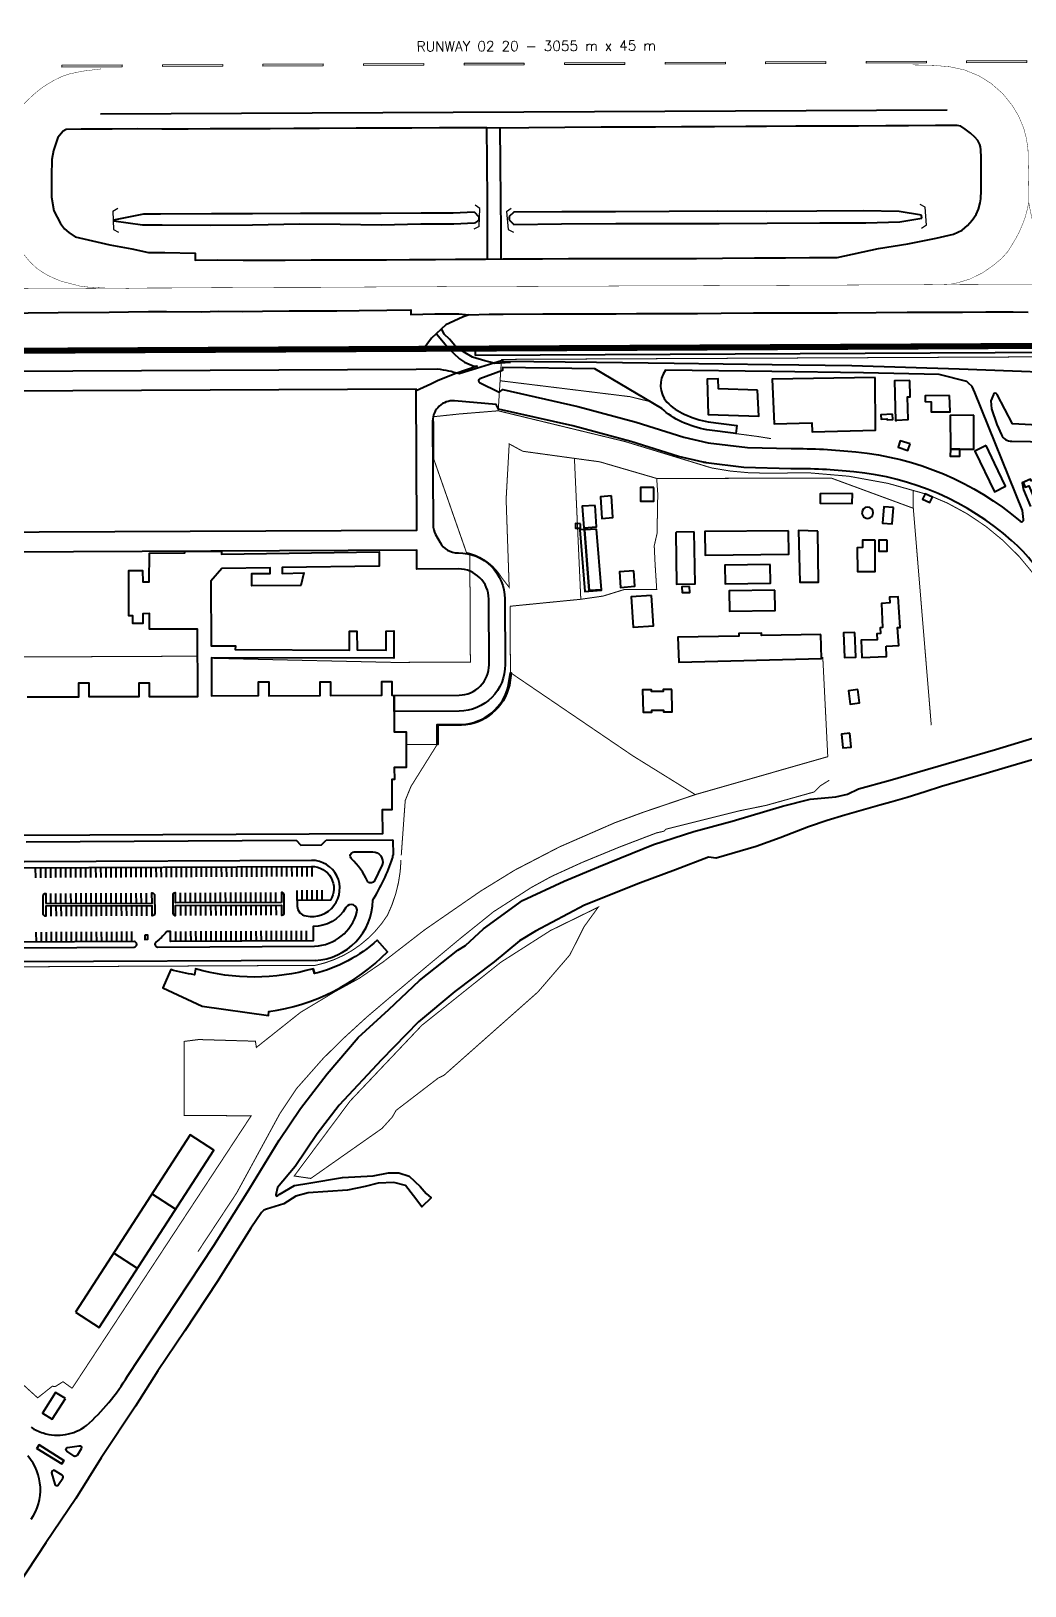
# Model space of a CAD drawing. Header units: metres. Extents: x 428 to 3974, y -4076 to 3914.
# Drawn here: x 989.443 to 989.871, y -369.612 to -368.943 of the extents above; entities that cross this region are included whole.
import ezdxf

# ---------------------------------------------------------------- set-up
doc = ezdxf.new("R2010")
doc.units = ezdxf.units.M
doc.header["$MEASUREMENT"] = 0
for name, pattern in [('CENTER', [50.8, 31.75, -6.35, 6.35, -6.35]), ('DASHED', [0.75, 0.5, -0.25]), ('HIDDEN', [9.525, 6.35, -3.175])]:
    doc.linetypes.add(name, pattern=pattern)
for name, color, linetype, lineweight in [('C-ANNO-SYMB-1', 253, 'Continuous', 5), ('C-BLDG', 253, 'Continuous', 5), ('C-CLER-AERO', 253, 'Continuous', 5), ('C-FENC-AIRF-SECU', 253, 'DASHED', 0), ('C-NTWK-WATR-AIRF', 253, 'HIDDEN', 0), ('C-PARK-MARK', 253, 'Continuous', 9), ('C-ROAD-AIRF', 253, 'Continuous', 5), ('C-ROAD-LAND', 253, 'Continuous', 9), ('C-RUNN', 253, 'Continuous', 5), ('C-RUNN-CNTR', 253, 'Continuous', 18), ('C-RUNN-MARK', 253, 'Continuous', 0), ('C-SHLD', 253, 'Continuous', 5)]:
    doc.layers.add(name, color=color, linetype=linetype, lineweight=lineweight)
for name, color, linetype in [('C-BLDG-TERM', 253, 'Continuous'), ('C-STRM-HEAD WALL', 253, 'Continuous'), ('C-TAXI-OTLN', 4, 'Continuous')]:
    doc.layers.add(name, color=color, linetype=linetype)
doc.styles.add('ADPI R', font='swiss.ttf')
doc.styles.add('VPP-MFME-01$0$Standard', font='txt')
doc.linetypes.add('OLS', pattern='A,4,-2,4,-2,["OLS",ADPI R,S=1.2,R=0,X=-1.7,Y=-0.5],-2,4,-2,4,-2', length=26)

# ---------------------------------------------------------------- blocks, each defined once
blk = doc.blocks.new('Kholsi_Close-flat-1')
at = {"layer": 'C-STRM-HEAD WALL', "ltscale": 0.1}
for points in [[(-0.1, 4.5), (2.35, 6.02)], [(-0.1, 4.5), (0.1, -4.5)], [(0.1, -4.5), (2.61, -5.91)]]:
    blk.add_lwpolyline(points, dxfattribs=at)
blk = doc.blocks.new('Kholsi_Close-flat-2')
at = {"layer": 'C-STRM-HEAD WALL', "ltscale": 0.1}
for points in [[(-0.26, 4.49), (-2.82, 5.81)], [(0.26, -4.49), (-0.26, 4.49)], [(0.26, -4.49), (-2.13, -6.1)]]:
    blk.add_lwpolyline(points, dxfattribs=at)
blk = doc.blocks.new('Kholsi_Close-flat-8')
at = {"layer": 'C-STRM-HEAD WALL', "ltscale": 0.1}
for points in [[(0.22, 4.49), (-2.18, 6.08)], [(-0.22, -4.49), (0.22, 4.49)], [(-0.22, -4.49), (-2.77, -5.83)]]:
    blk.add_lwpolyline(points, dxfattribs=at)
blk = doc.blocks.new('Kholsi_Close-flat-9')
at = {"layer": 'C-STRM-HEAD WALL', "ltscale": 0.1}
for points in [[(-0.43, 4.48), (1.9, 6.17)], [(-0.43, 4.48), (0.43, -4.48)], [(0.43, -4.48), (3.04, -5.7)]]:
    blk.add_lwpolyline(points, dxfattribs=at)
blk = doc.blocks.new('*U17')
at = {"layer": 'C-RUNN-MARK'}
for points in [[(634359.72, 3065194.24), (634358.88, 3065194.57), (634347.93, 3065166.64), (634348.77, 3065166.31)], [(634341.48, 3065147.69), (634340.64, 3065148.02), (634329.69, 3065120.09), (634330.53, 3065119.76)], [(634323.23, 3065101.14), (634322.39, 3065101.47), (634311.45, 3065073.53), (634312.29, 3065073.21)], [(634304.99, 3065054.59), (634304.15, 3065054.91), (634293.21, 3065026.98), (634294.04, 3065026.65)], [(634286.75, 3065008.03), (634285.91, 3065008.36), (634274.96, 3064980.43), (634275.8, 3064980.1)], [(634268.5, 3064961.48), (634267.67, 3064961.81), (634256.72, 3064933.88), (634257.56, 3064933.55)], [(634250.26, 3064914.93), (634249.42, 3064915.25), (634238.48, 3064887.32), (634239.31, 3064886.99)], [(634232.02, 3064868.37), (634231.18, 3064868.7), (634220.23, 3064840.77), (634221.07, 3064840.44)], [(634213.77, 3064821.82), (634212.94, 3064822.15), (634201.99, 3064794.22), (634202.83, 3064793.89)], [(634195.53, 3064775.27), (634194.69, 3064775.59), (634183.75, 3064747.66), (634184.59, 3064747.33)]]:
    blk.add_hatch(color=256, dxfattribs=at).paths.add_polyline_path(points)
for points in [[(634358.88, 3065194.57), (634347.93, 3065166.64), (634348.77, 3065166.31), (634359.72, 3065194.24)], [(634340.64, 3065148.02), (634329.69, 3065120.09), (634330.53, 3065119.76), (634341.48, 3065147.69)], [(634322.39, 3065101.47), (634311.45, 3065073.53), (634312.29, 3065073.21), (634323.23, 3065101.14)], [(634304.15, 3065054.91), (634293.21, 3065026.98), (634294.04, 3065026.65), (634304.99, 3065054.59)], [(634285.91, 3065008.36), (634274.96, 3064980.43), (634275.8, 3064980.1), (634286.75, 3065008.03)], [(634267.67, 3064961.81), (634256.72, 3064933.88), (634257.56, 3064933.55), (634268.5, 3064961.48)], [(634249.42, 3064915.25), (634238.48, 3064887.32), (634239.31, 3064886.99), (634250.26, 3064914.93)], [(634231.18, 3064868.7), (634220.23, 3064840.77), (634221.07, 3064840.44), (634232.02, 3064868.37)], [(634212.94, 3064822.15), (634201.99, 3064794.22), (634202.83, 3064793.89), (634213.77, 3064821.82)], [(634194.69, 3064775.59), (634183.75, 3064747.66), (634184.59, 3064747.33), (634195.53, 3064775.27)]]:
    blk.add_lwpolyline(points, close=True, dxfattribs=at)

msp = doc.modelspace()

# ---------------------------------------------------------------- linework, layer by layer
at = {"layer": 'C-BLDG', "lineweight": 40}
for points in [[(989.75627, -369.09715), (989.73937, -369.09667), (989.73924, -369.09234), (989.73456, -369.09243), (989.73502, -369.10768), (989.75676, -369.10834)], [(989.80694, -369.09169), (989.76252, -369.09238), (989.76337, -369.11165), (989.77961, -369.1112), (989.77974, -369.11511), (989.80708, -369.11436)], [(989.82192, -369.09299), (989.81533, -369.0932), (989.81571, -369.11031), (989.81609, -369.11027), (989.81609, -369.11004), (989.82111, -369.1098), (989.82081, -369.10004), (989.82207, -369.09999)], [(989.83902, -369.09941), (989.82851, -369.09966), (989.82847, -369.10205), (989.831, -369.10214), (989.8311, -369.10655), (989.8393, -369.10654)], [(989.81439, -369.10751), (989.80936, -369.10774), (989.80949, -369.10969), (989.81199, -369.10954), (989.81208, -369.10993), (989.81454, -369.10984)], [(989.84939, -369.10793), (989.8392, -369.10805), (989.83934, -369.12265), (989.84348, -369.12263), (989.84951, -369.12259)], [(989.82198, -369.12034), (989.81775, -369.11894), (989.81684, -369.12179), (989.82106, -369.12318)], [(989.8547, -369.12103), (989.84993, -369.12339), (989.85839, -369.14095), (989.86316, -369.13859), (989.85838, -369.12867)], [(989.84348, -369.12263), (989.83934, -369.12265), (989.83932, -369.12555), (989.84345, -369.1256)], [(989.89248, -369.14098), (989.88227, -369.14066), (989.87929, -369.13503), (989.87833, -369.13559), (989.8775, -369.13579), (989.87699, -369.13477), (989.87419, -369.13619), (989.87388, -369.13554), (989.87065, -369.13699), (989.87158, -369.13897), (989.87317, -369.13832), (989.8752, -369.14306), (989.87607, -369.1427), (989.87719, -369.14209), (989.87927, -369.14571), (989.89248, -369.14669)], [(989.7115, -369.13914), (989.70576, -369.13913), (989.70575, -369.14499), (989.71149, -369.145)], [(989.7971, -369.14162), (989.78326, -369.14178), (989.78327, -369.14592), (989.79706, -369.14603)], [(989.83167, -369.14326), (989.82851, -369.14178), (989.8273, -369.14414), (989.83047, -369.14562)], [(989.68627, -369.14682), (989.68071, -369.14718), (989.68132, -369.15641), (989.68685, -369.15606)], [(989.69324, -369.14268), (989.68853, -369.1431), (989.68914, -369.15241), (989.69385, -369.15198)], [(989.81484, -369.14779), (989.81073, -369.14749), (989.81011, -369.15444), (989.81422, -369.15474)], [(989.67994, -369.1547), (989.67783, -369.15466), (989.67779, -369.15664), (989.6799, -369.15668)], [(989.68161, -369.15713), (989.67961, -369.1573), (989.68183, -369.18391), (989.68898, -369.18331), (989.68897, -369.18321), (989.68366, -369.18352)], [(989.68679, -369.15704), (989.68162, -369.15734), (989.68366, -369.18352), (989.68897, -369.18321)], [(989.72898, -369.15824), (989.72135, -369.15836), (989.72105, -369.15862), (989.72137, -369.18078), (989.72941, -369.18056)], [(989.76962, -369.1577), (989.73353, -369.15812), (989.73359, -369.16823), (989.76968, -369.16781)], [(989.78216, -369.15795), (989.77383, -369.1576), (989.77448, -369.17989), (989.78254, -369.17991)], [(989.80689, -369.16173), (989.80145, -369.16184), (989.80149, -369.16497), (989.79921, -369.16505), (989.79929, -369.17534), (989.80699, -369.17534), (989.80698, -369.1739)], [(989.81206, -369.1618), (989.8085, -369.16178), (989.80849, -369.16657), (989.81205, -369.16659)], [(989.70285, -369.17493), (989.69668, -369.17548), (989.69717, -369.18213), (989.70335, -369.18158)], [(989.7617, -369.17225), (989.74218, -369.17255), (989.74224, -369.18059), (989.76176, -369.1803)], [(989.72695, -369.18174), (989.72357, -369.18182), (989.72378, -369.18431), (989.72706, -369.18427)], [(989.71055, -369.18565), (989.7018, -369.18623), (989.70259, -369.19927), (989.71138, -369.19871)], [(989.76365, -369.18335), (989.74394, -369.18363), (989.74408, -369.19243), (989.76379, -369.19214)], [(989.81171, -369.20747), (989.81708, -369.2071), (989.81656, -369.19938), (989.81764, -369.19934), (989.81686, -369.18626), (989.8131, -369.18637), (989.81321, -369.18885), (989.80959, -369.18902), (989.81014, -369.19939), (989.80906, -369.19951), (989.80923, -369.20202), (989.80771, -369.20215), (989.80786, -369.20469), (989.80093, -369.20479), (989.80122, -369.21234), (989.81187, -369.21189)], [(989.78356, -369.20242), (989.758, -369.20292), (989.75793, -369.20179), (989.74817, -369.20198), (989.74824, -369.20311), (989.72191, -369.20362), (989.72224, -369.21434), (989.78382, -369.21282)], [(989.79819, -369.20161), (989.79329, -369.20176), (989.79376, -369.21239), (989.79866, -369.21224)], [(989.71932, -369.22608), (989.71925, -369.22608), (989.71555, -369.22613), (989.71555, -369.22691), (989.71055, -369.22698), (989.71055, -369.2262), (989.70672, -369.22625), (989.70691, -369.23591), (989.71068, -369.23586), (989.71066, -369.23508), (989.71566, -369.23501), (989.71568, -369.23579), (989.71945, -369.23574)], [(989.79939, -369.22613), (989.79543, -369.22668), (989.79618, -369.23239), (989.80014, -369.23184)], [(989.79597, -369.24495), (989.79235, -369.2453), (989.79293, -369.25125), (989.79655, -369.2509)], [(989.49215, -369.33198), (989.49216, -369.33372), (989.49346, -369.33371), (989.49345, -369.33198)], [(989.46232, -369.49434), (989.47251, -369.50093), (989.52188, -369.42452), (989.51169, -369.41794), (989.46232, -369.49434)], [(989.45789, -369.53151), (989.45364, -369.52894), (989.44799, -369.53786), (989.45223, -369.54042)]]:
    msp.add_lwpolyline(points, close=True, dxfattribs=at)
for points in [[(989.80122, -369.14999, 1), (989.80606, -369.14997, 1)], [(989.64972, -369.21885), (989.65006, -369.2189), (989.64927, -369.22421, -0.339009), (989.62864, -369.24151), (989.61848, -369.24156), (989.6185, -369.2498), (989.61816, -369.2498), (989.61813, -369.24122), (989.62863, -369.24117, 0.338767), (989.64893, -369.22414), (989.64972, -369.21885)], [(989.56526, -369.34843), (989.56476, -369.34636, -0.141136), (989.51405, -369.34641), (989.51355, -369.34895, -0.037087), (989.50329, -369.34675), (989.49997, -369.35466), (989.51689, -369.36252), (989.5454, -369.36647), (989.54562, -369.36484, 0.166298), (989.59671, -369.33904), (989.59225, -369.33412, -0.123799), (989.56526, -369.34843), (989.56476, -369.34636)]]:
    msp.add_lwpolyline(points, format="xyb", close=True, dxfattribs=at)
for points in [[(989.50542, -369.44999), (989.49524, -369.4434)], [(989.48897, -369.47546), (989.47878, -369.46887)]]:
    msp.add_lwpolyline(points, dxfattribs=at)
at = {"layer": 'C-BLDG-TERM', "lineweight": 40}
msp.add_lwpolyline([(989.44142, -369.22929), (989.46374, -369.22921), (989.46372, -369.22328), (989.46801, -369.22327), (989.46804, -369.22919), (989.48977, -369.2291), (989.48975, -369.2232), (989.49402, -369.22318), (989.49404, -369.22908), (989.51494, -369.22912), (989.51494, -369.22912), (989.51482, -369.20015), (989.49419, -369.20009), (989.49414, -369.19344), (989.49126, -369.19345), (989.49128, -369.19773), (989.48696, -369.19774), (989.48695, -369.19437), (989.4853, -369.19438), (989.48522, -369.17482), (989.4912, -369.1748), (989.49122, -369.17979), (989.49405, -369.17978), (989.4941, -369.16732), (989.50934, -369.16719), (989.50933, -369.1666), (989.5252, -369.16648), (989.52522, -369.16785), (989.5931, -369.16686), (989.59312, -369.17295), (989.55139, -369.17356), (989.55134, -369.17613), (989.56068, -369.17581), (989.55946, -369.18129), (989.53827, -369.18146), (989.53822, -369.17621), (989.54621, -369.17616), (989.5462, -369.17364), (989.52531, -369.17395), (989.52065, -369.1795), (989.5208, -369.20728), (989.53123, -369.20736), (989.53109, -369.20891), (989.58035, -369.20914), (989.58043, -369.20096), (989.58357, -369.20093), (989.58371, -369.20908), (989.5961, -369.20914), (989.5962, -369.20092), (989.59942, -369.20088), (989.59952, -369.21257), (989.52082, -369.21247), (989.52084, -369.22883), (989.54113, -369.22873), (989.5411, -369.22286), (989.54558, -369.22285), (989.5456, -369.22878), (989.56774, -369.22866), (989.56772, -369.22278), (989.57221, -369.22277), (989.57222, -369.22864), (989.59436, -369.22858), (989.59435, -369.22269), (989.59865, -369.22267), (989.59867, -369.22851), (989.59961, -369.22863), (989.5996, -369.24434), (989.60478, -369.24432), (989.60485, -369.25969), (989.59966, -369.25972), (989.59969, -369.26492), (989.59857, -369.26492), (989.59863, -369.27795), (989.59448, -369.27797), (989.59452, -369.28827), (989.43678, -369.28905)], dxfattribs=at)
at = {"layer": 'C-CLER-AERO', "linetype": 'OLS', "lineweight": 40, "const_width": 0.0026, "flags": 128}
msp.add_lwpolyline([(988.39342, -368.84256), (991.03591, -368.83004), (991.0371, -369.07262), (988.39457, -369.08515), (988.39342, -368.84256)], close=True, dxfattribs=at)
at = {"layer": 'C-FENC-AIRF-SECU', "lineweight": 40, "ltscale": 0.2, "const_width": 0.000433, "flags": 128}
for points in [[(990.6726, -369.07907), (989.64586, -369.08393)], [(989.64586, -369.08393), (989.64446, -369.10607)], [(989.52082, -369.21266), (989.59953, -369.21444), (989.63246, -369.21428), (989.63223, -369.16755), (989.63076, -369.16709), (989.61672, -369.12696), (989.61663, -369.10861), (989.62765, -369.10744), (989.64446, -369.10607)], [(989.64959, -369.19025), (989.68006, -369.18725), (989.67731, -369.12656), (989.68817, -369.12803)], [(989.68817, -369.12803), (989.71276, -369.1352), (989.78813, -369.13509), (989.82337, -369.14805), (989.82333, -369.1402)], [(989.68006, -369.18725), (989.68969, -369.18586), (989.69882, -369.18304), (989.71278, -369.18302), (989.71208, -369.17214), (989.71171, -369.16422), (989.71293, -369.15887), (989.71323, -369.14185), (989.71277, -369.1352)], [(989.82337, -369.14805), (989.83111, -369.24147)], [(989.64972, -369.21885), (989.64959, -369.19025)], [(989.51487, -369.21175), (989.28388, -369.21285)], [(989.78383, -369.21236), (989.78436, -369.21234), (989.78651, -369.25504)], [(989.70246, -369.25467), (989.64972, -369.21885)], [(989.60438, -369.27393), (989.60683, -369.26792), (989.61816, -369.2498), (989.60454, -369.24987)], [(989.70246, -369.25467), (989.72941, -369.27138)], [(989.72939, -369.27138), (989.78652, -369.25504)], [(989.51504, -369.46824), (989.53174, -369.44295), (989.55039, -369.40872), (989.55761, -369.39792), (989.56908, -369.38494), (989.57835, -369.37584), (989.58795, -369.36708), (989.59785, -369.35867), (989.61443, -369.34473), (989.62811, -369.33334), (989.64254, -369.32176), (989.65866, -369.31142), (989.66746, -369.3066), (989.68075, -369.30054), (989.69671, -369.29398), (989.71273, -369.28786), (989.71588, -369.28715), (989.71684, -369.28626), (989.74844, -369.27836), (989.75994, -369.27602), (989.7806, -369.27025), (989.78341, -369.26751), (989.78716, -369.2652)], [(989.46082, -369.52709), (989.53797, -369.40974), (989.50917, -369.40954), (989.50907, -369.37768), (989.5154, -369.37688), (989.53981, -369.3776), (989.54023, -369.38028), (989.55925, -369.36517), (989.57437, -369.35611), (989.58455, -369.35052), (989.59483, -369.34348), (989.60854, -369.33288), (989.61277, -369.32961), (989.63688, -369.31295), (989.65164, -369.30388), (989.67086, -369.29391), (989.69468, -369.28352), (989.70687, -369.27902), (989.72941, -369.27138)], [(989.60268, -369.29749), (989.60438, -369.27393)], [(989.41187, -369.496), (989.43609, -369.52224), (989.44596, -369.53121), (989.45229, -369.52619), (989.4535, -369.52638), (989.45689, -369.52425), (989.46082, -369.52709)]]:
    msp.add_lwpolyline(points, dxfattribs=at)
for points in [[(989.64531, -369.09313), (989.70123, -369.09998), (989.70978, -369.10207), (989.71546, -369.10552, 0.069344), (989.72259, -369.11031, 0.063344), (989.73439, -369.1143), (989.74682, -369.11588), (989.75638, -369.11714), (989.76201, -369.11805)], [(989.64446, -369.10607), (989.69913, -369.11931), (989.73636, -369.13066, 0.055323), (989.76113, -369.13293, -0.094697), (989.82906, -369.142, -0.217915), (989.88912, -369.20166, 0.214899), (989.92039, -369.22345), (990.361, -369.25013)], [(989.67731, -369.12656), (989.65506, -369.1235), (989.6492, -369.12032), (989.64787, -369.14417), (989.64919, -369.18213), (989.64595, -369.17793, 0.210377), (989.63076, -369.16709, 18705.798356)], [(989.41187, -369.496, -0.016241), (989.41096, -369.49112), (989.41041, -369.37458, -0.220897), (989.41916, -369.3555, -0.079028), (989.43412, -369.34636, -0.096729), (989.43819, -369.34555), (989.56557, -369.34494, 0.202579), (989.59672, -369.32334, 0.107027), (989.60256, -369.29961)]]:
    msp.add_lwpolyline(points, format="xyb", dxfattribs=at)
msp.add_lwpolyline([(989.68756, -369.31987), (989.66696, -369.32995), (989.64556, -369.3436), (989.61157, -369.37073), (989.58062, -369.40336), (989.55653, -369.43565), (989.56369, -369.4367), (989.57556, -369.42837), (989.59436, -369.41517), (989.5988, -369.41027), (989.60048, -369.40737), (989.61863, -369.39345), (989.62103, -369.39232), (989.66157, -369.3564), (989.67532, -369.34045), (989.6815, -369.32824), (989.68756, -369.31987)], close=True, dxfattribs=at)
at = {"layer": 'C-NTWK-WATR-AIRF', "lineweight": 40}
msp.add_line((989.63454, -369.07961), (989.63455, -369.08221), dxfattribs=at)
at = {"layer": 'C-NTWK-WATR-AIRF', "lineweight": 40, "flags": 128}
for points in [[(989.63609, -369.02376), (989.63552, -369.02444), (989.6343, -369.02527), (989.6253, -369.02564), (989.61107, -369.02568), (989.59406, -369.02609), (989.57631, -369.02578), (989.5588, -369.02574), (989.53861, -369.02615), (989.52047, -369.02624), (989.49965, -369.02617), (989.49113, -369.02618), (989.47873, -369.02439), (989.47879, -369.02376), (989.49165, -369.02125), (989.49895, -369.0213), (989.52093, -369.02108), (989.53856, -369.02106), (989.55922, -369.02099), (989.57595, -369.02091), (989.59407, -369.02089), (989.61127, -369.02077), (989.62506, -369.02073), (989.6341, -369.02041), (989.63607, -369.02247)], [(989.82707, -369.02305), (989.82692, -369.02175), (989.81731, -369.02019), (989.80191, -369.01995), (989.78177, -369.02006), (989.76003, -369.02019), (989.73898, -369.02014), (989.71813, -369.02023), (989.69497, -369.02037), (989.67193, -369.02034), (989.65118, -369.02046), (989.64923, -369.02243), (989.64925, -369.02385), (989.65118, -369.02576), (989.67176, -369.02551), (989.6951, -369.02542), (989.71857, -369.02541), (989.73976, -369.02533), (989.76032, -369.02524), (989.78301, -369.02513), (989.80287, -369.02516), (989.81759, -369.02469)]]:
    msp.add_lwpolyline(points, close=True, dxfattribs=at)
at = {"layer": 'C-NTWK-WATR-AIRF', "lineweight": 40}
for points in [[(990.33001, -369.0175, -0.241082), (990.2727, -369.07527, -0.048428), (990.25528, -369.07667), (989.63454, -369.07961)], [(990.33096, -369.0227, -0.228219), (990.27333, -369.0778, -0.048841), (990.25527, -369.07927), (989.63455, -369.08221)]]:
    msp.add_lwpolyline(points, format="xyb", dxfattribs=at)
at = {"layer": 'C-PARK-MARK', "lineweight": 40}
for points in [[(989.44513, -369.30719), (989.4451, -369.30286)], [(989.44729, -369.30718), (989.44727, -369.30285)], [(989.44946, -369.30717), (989.44944, -369.30284)], [(989.45162, -369.30716), (989.4516, -369.30283)], [(989.45379, -369.30715), (989.45377, -369.30282)], [(989.45596, -369.30714), (989.45593, -369.30281)], [(989.45812, -369.30713), (989.4581, -369.3028)], [(989.46029, -369.30712), (989.46027, -369.30279)], [(989.46245, -369.30711), (989.46243, -369.30278)], [(989.46462, -369.3071), (989.4646, -369.30277)], [(989.46678, -369.30709), (989.46676, -369.30276)], [(989.46895, -369.30708), (989.46893, -369.30275)], [(989.47112, -369.30707), (989.4711, -369.30274)], [(989.47328, -369.30706), (989.47326, -369.30273)], [(989.47545, -369.30705), (989.47543, -369.30272)], [(989.47761, -369.30704), (989.47759, -369.30271)], [(989.47978, -369.30703), (989.47976, -369.3027)], [(989.48195, -369.30702), (989.48193, -369.30269)], [(989.48411, -369.30701), (989.48409, -369.30268)], [(989.48628, -369.307), (989.48626, -369.30266)], [(989.48844, -369.30699), (989.48842, -369.30265)], [(989.49061, -369.30698), (989.49059, -369.30264)], [(989.49278, -369.30697), (989.49276, -369.30263)], [(989.49494, -369.30696), (989.49492, -369.30262)], [(989.49711, -369.30695), (989.49709, -369.30261)], [(989.49927, -369.30694), (989.49925, -369.3026)], [(989.50144, -369.30693), (989.50142, -369.30259)], [(989.50361, -369.30691), (989.50359, -369.30258)], [(989.50577, -369.3069), (989.50575, -369.30257)], [(989.50794, -369.30689), (989.50792, -369.30256)], [(989.5101, -369.30688), (989.51008, -369.30255)], [(989.51227, -369.30687), (989.51225, -369.30254)], [(989.51444, -369.30686), (989.51442, -369.30253)], [(989.5166, -369.30685), (989.51658, -369.30252)], [(989.51877, -369.30684), (989.51875, -369.30251)], [(989.52093, -369.30683), (989.52091, -369.3025)], [(989.5231, -369.30682), (989.52308, -369.30249)], [(989.52527, -369.30681), (989.52525, -369.30248)], [(989.52743, -369.3068), (989.52741, -369.30247)], [(989.5296, -369.30679), (989.52958, -369.30246)], [(989.53176, -369.30678), (989.53174, -369.30245)], [(989.53393, -369.30677), (989.53391, -369.30244)], [(989.5361, -369.30676), (989.53608, -369.30243)], [(989.53826, -369.30675), (989.53824, -369.30242)], [(989.54043, -369.30674), (989.54041, -369.30241)], [(989.54259, -369.30673), (989.54257, -369.3024)], [(989.54476, -369.30672), (989.54474, -369.30239)], [(989.54693, -369.30671), (989.54691, -369.30238)], [(989.54909, -369.3067), (989.54907, -369.30237)], [(989.55126, -369.30669), (989.55124, -369.30236)], [(989.55342, -369.30668), (989.5534, -369.30235)], [(989.55559, -369.30667), (989.55557, -369.30234)], [(989.55776, -369.30666), (989.55774, -369.30233)], [(989.55992, -369.30665), (989.5599, -369.30232)], [(989.56209, -369.30664), (989.56207, -369.30231)], [(989.56425, -369.30663), (989.56423, -369.3023)], [(989.45168, -369.31828), (989.45166, -369.31395)], [(989.45384, -369.31827), (989.45382, -369.31394)], [(989.45601, -369.31826), (989.45599, -369.31393)], [(989.45817, -369.31825), (989.45815, -369.31392)], [(989.46034, -369.31824), (989.46032, -369.31391)], [(989.46251, -369.31823), (989.46249, -369.3139)], [(989.46467, -369.31822), (989.46465, -369.31389)], [(989.46684, -369.31821), (989.46682, -369.31388)], [(989.469, -369.3182), (989.46898, -369.31387)], [(989.47117, -369.31819), (989.47115, -369.31386)], [(989.47334, -369.31818), (989.47332, -369.31385)], [(989.4755, -369.31817), (989.47548, -369.31384)], [(989.47767, -369.31816), (989.47765, -369.31383)], [(989.47983, -369.31815), (989.47981, -369.31382)], [(989.482, -369.31814), (989.48198, -369.31381)], [(989.48417, -369.31813), (989.48414, -369.3138)], [(989.48633, -369.31812), (989.48631, -369.31379)], [(989.4885, -369.31811), (989.48848, -369.31378)], [(989.49066, -369.3181), (989.49064, -369.31377)], [(989.49283, -369.31809), (989.49281, -369.31376)], [(989.50751, -369.31802), (989.50749, -369.31369)], [(989.50967, -369.31801), (989.50965, -369.31368)], [(989.51184, -369.318), (989.51182, -369.31367)], [(989.514, -369.31799), (989.51398, -369.31366)], [(989.51617, -369.31798), (989.51615, -369.31365)], [(989.51834, -369.31797), (989.51832, -369.31364)], [(989.5205, -369.31796), (989.52048, -369.31363)], [(989.52267, -369.31795), (989.52265, -369.31362)], [(989.52483, -369.31794), (989.52481, -369.31361)], [(989.527, -369.31793), (989.52698, -369.3136)], [(989.52917, -369.31792), (989.52915, -369.31358)], [(989.53133, -369.31791), (989.53131, -369.31357)], [(989.5335, -369.3179), (989.53348, -369.31356)], [(989.53566, -369.31789), (989.53564, -369.31355)], [(989.53783, -369.31788), (989.53781, -369.31354)], [(989.54, -369.31787), (989.53998, -369.31353)], [(989.54216, -369.31786), (989.54214, -369.31352)], [(989.54433, -369.31785), (989.54431, -369.31351)], [(989.54649, -369.31783), (989.54647, -369.3135)], [(989.54866, -369.31782), (989.54864, -369.31349)], [(989.5578, -369.31696), (989.55778, -369.31262)], [(989.55997, -369.31695), (989.55995, -369.31261)], [(989.56214, -369.31694), (989.56212, -369.3126)], [(989.5643, -369.31693), (989.56428, -369.31259)], [(989.56647, -369.31692), (989.56645, -369.31258)], [(989.56863, -369.31691), (989.56861, -369.31257)], [(989.45168, -369.31943), (989.4517, -369.32376)], [(989.45385, -369.31942), (989.45387, -369.32375)], [(989.45601, -369.31941), (989.45603, -369.32374)], [(989.45818, -369.3194), (989.4582, -369.32373)], [(989.46035, -369.31939), (989.46037, -369.32372)], [(989.46251, -369.31938), (989.46253, -369.32371)], [(989.46468, -369.31937), (989.4647, -369.3237)], [(989.46684, -369.31936), (989.46686, -369.32369)], [(989.46901, -369.31935), (989.46903, -369.32368)], [(989.47117, -369.31934), (989.4712, -369.32367)], [(989.47334, -369.31933), (989.47336, -369.32366)], [(989.47551, -369.31932), (989.47553, -369.32365)], [(989.47767, -369.31931), (989.47769, -369.32364)], [(989.47984, -369.3193), (989.47986, -369.32363)], [(989.482, -369.31929), (989.48203, -369.32362)], [(989.48417, -369.31928), (989.48419, -369.32361)], [(989.48634, -369.31927), (989.48636, -369.3236)], [(989.4885, -369.31926), (989.48852, -369.32359)], [(989.49067, -369.31925), (989.49069, -369.32358)], [(989.49283, -369.31924), (989.49286, -369.32357)], [(989.50751, -369.31917), (989.50753, -369.3235)], [(989.50968, -369.31916), (989.5097, -369.32349)], [(989.51184, -369.31915), (989.51186, -369.32348)], [(989.51401, -369.31914), (989.51403, -369.32347)], [(989.51618, -369.31913), (989.5162, -369.32346)], [(989.51834, -369.31911), (989.51836, -369.32345)], [(989.52051, -369.3191), (989.52053, -369.32344)], [(989.52267, -369.31909), (989.52269, -369.32343)], [(989.52484, -369.31908), (989.52486, -369.32342)], [(989.52701, -369.31907), (989.52703, -369.32341)], [(989.52917, -369.31906), (989.52919, -369.3234)], [(989.53134, -369.31905), (989.53136, -369.32339)], [(989.5335, -369.31904), (989.53352, -369.32338)], [(989.53567, -369.31903), (989.53569, -369.32336)], [(989.53784, -369.31902), (989.53786, -369.32335)], [(989.54, -369.31901), (989.54002, -369.32334)], [(989.54217, -369.319), (989.54219, -369.32333)], [(989.54433, -369.31899), (989.54435, -369.32332)], [(989.5465, -369.31898), (989.54652, -369.32331)], [(989.54867, -369.31897), (989.54869, -369.3233)], [(989.44524, -369.33058), (989.44526, -369.33492)], [(989.4474, -369.33057), (989.44742, -369.33491)], [(989.44957, -369.33056), (989.44959, -369.3349)], [(989.45173, -369.33055), (989.45175, -369.33489)], [(989.4539, -369.33054), (989.45392, -369.33488)], [(989.45607, -369.33053), (989.45609, -369.33487)], [(989.45823, -369.33052), (989.45825, -369.33485)], [(989.4604, -369.33051), (989.46042, -369.33484)], [(989.46256, -369.3305), (989.46258, -369.33483)], [(989.46473, -369.33049), (989.46475, -369.33482)], [(989.4669, -369.33048), (989.46692, -369.33481)], [(989.46906, -369.33047), (989.46908, -369.3348)], [(989.47123, -369.33046), (989.47125, -369.33479)], [(989.47339, -369.33045), (989.47341, -369.33478)], [(989.47556, -369.33044), (989.47558, -369.33477)], [(989.47773, -369.33043), (989.47775, -369.33476)], [(989.47989, -369.33042), (989.47991, -369.33475)], [(989.48206, -369.33041), (989.48208, -369.33474)], [(989.48422, -369.3304), (989.48424, -369.33473)], [(989.48639, -369.33039), (989.48641, -369.33472)], [(989.5054, -369.3303), (989.50542, -369.33463)], [(989.50757, -369.33029), (989.50759, -369.33462)], [(989.50973, -369.33028), (989.50975, -369.33461)], [(989.5119, -369.33027), (989.51192, -369.3346)], [(989.51406, -369.33026), (989.51408, -369.33459)], [(989.51623, -369.33025), (989.51625, -369.33458)], [(989.51839, -369.33024), (989.51842, -369.33457)], [(989.52056, -369.33023), (989.52058, -369.33456)], [(989.52273, -369.33022), (989.52275, -369.33455)], [(989.52489, -369.33021), (989.52491, -369.33454)], [(989.52706, -369.3302), (989.52708, -369.33453)], [(989.52922, -369.33019), (989.52925, -369.33452)], [(989.53139, -369.33018), (989.53141, -369.33451)], [(989.53356, -369.33017), (989.53358, -369.3345)], [(989.53572, -369.33016), (989.53574, -369.33449)], [(989.53789, -369.33015), (989.53791, -369.33448)], [(989.54005, -369.33014), (989.54008, -369.33447)], [(989.54222, -369.33012), (989.54224, -369.33446)], [(989.54439, -369.33011), (989.54441, -369.33445)], [(989.54655, -369.3301), (989.54657, -369.33444)], [(989.54872, -369.33009), (989.54874, -369.33443)], [(989.55088, -369.33008), (989.55091, -369.33442)], [(989.55305, -369.33007), (989.55307, -369.33441)], [(989.55522, -369.33006), (989.55524, -369.3344)], [(989.55738, -369.33005), (989.5574, -369.33439)], [(989.55955, -369.33004), (989.55957, -369.33437)], [(989.56171, -369.33003), (989.56174, -369.33436)]]:
    msp.add_lwpolyline(points, dxfattribs=at)
at = {"layer": 'C-ROAD-AIRF', "lineweight": 40}
for points in [[(989.6398, -369.04076), (989.63982, -369.02843), (989.6398, -369.01607), (989.63974, -368.99853), (989.6395, -368.98417)], [(989.64518, -368.9843), (989.6453, -368.99888), (989.64548, -369.01577), (989.64552, -369.02785), (989.6456, -369.04067)], [(989.63183, -369.06478), (989.62905, -369.06567), (989.6219, -369.06905), (989.61569, -369.07481), (989.6117, -369.08023)], [(989.61781, -369.07285), (989.62083, -369.07649), (989.62274, -369.07875), (989.62519, -369.08131), (989.62772, -369.08372), (989.62987, -369.0851), (989.63189, -369.08603), (989.63368, -369.08673), (989.63543, -369.08688), (989.62623, -369.08994), (989.61857, -369.093), (989.61538, -369.09463), (989.60904, -369.09743)], [(989.64975, -369.08522), (989.64306, -369.08566), (989.64095, -369.08515), (989.63874, -369.08458), (989.63337, -369.08294), (989.62946, -369.08066), (989.62581, -369.07792), (989.62343, -369.07527), (989.62113, -369.07302), (989.62023, -369.07093)], [(989.28363, -369.15896), (989.60937, -369.15742), (989.60908, -369.09677), (989.28343, -369.09832)], [(989.87391, -369.13552), (989.87026, -369.13716), (989.87088, -369.14016), (989.87395, -369.14723)]]:
    msp.add_lwpolyline(points, dxfattribs=at)
for points in [[(989.28349, -369.08965), (989.60904, -369.08811), (989.6183, -369.08806, -0.051699), (989.62767, -369.09003), (989.64634, -369.08424), (989.64634, -369.08474), (989.68677, -369.08517), (989.72025, -369.08557), (989.76249, -369.08618), (989.79685, -369.08662), (989.84312, -369.08797), (989.90444, -369.09033)], [(989.88253, -369.18347, 0.092911), (989.86575, -369.16189, 0.158771), (989.79776, -369.13237, 0.027446), (989.77057, -369.131), (989.75036, -369.13045), (989.73415, -369.12845, -0.027327), (989.73275, -369.1282), (989.72223, -369.12572), (989.70155, -369.11924), (989.67668, -369.11258), (989.64463, -369.10539), (989.64361, -369.10338), (989.62562, -369.10181, 0.441232), (989.61621, -369.11049), (989.61642, -369.15518, 0.125245), (989.61749, -369.15932), (989.6194, -369.16278, 0.274717), (989.62703, -369.16727), (989.62729, -369.16727, -0.414214), (989.64731, -369.1871), (989.64744, -369.21541, -0.414214), (989.62761, -369.23543), (989.59964, -369.23556), (989.59961, -369.22863), (989.62758, -369.2285, 0.414214), (989.64051, -369.21544), (989.64038, -369.18713, 0.41421), (989.62732, -369.1742), (989.62729, -369.1742), (989.60945, -369.17428), (989.60941, -369.16608), (989.60941, -369.16608), (989.60941, -369.16608), (989.28367, -369.16763)], [(989.89356, -369.11308), (989.86615, -369.11164), (989.85946, -369.09898, 0.632251), (989.85789, -369.09904), (989.85672, -369.10182), (989.85713, -369.10516), (989.85942, -369.1119), (989.86131, -369.11636, 0.295241), (989.86578, -369.1192), (989.91375, -369.11999)]]:
    msp.add_lwpolyline(points, format="xyb", dxfattribs=at)
msp.add_lwpolyline([(989.86948, -369.15366, 0.688083), (989.8709, -369.15288), (989.87037, -369.14907), (989.8499, -369.09818), (989.84868, -369.09563), (989.84714, -369.09413), (989.84642, -369.09351), (989.83445, -369.09044), (989.80192, -369.08968), (989.76244, -369.08921), (989.71655, -369.0886, 0.349956), (989.71714, -369.10232, 0.094243), (989.72484, -369.1076, 0.053951), (989.73496, -369.11088), (989.74726, -369.11244), (989.74682, -369.11588), (989.73439, -369.1143, -0.054543), (989.72344, -369.11077, -0.090068), (989.715, -369.10508), (989.6861, -369.08796), (989.64635, -369.08735), (989.64636, -369.08877), (989.63652, -369.09229, 0.665272), (989.63644, -369.09389), (989.64492, -369.09798), (989.64652, -369.09694), (989.64652, -369.09694), (989.67875, -369.10416), (989.70397, -369.11091), (989.72453, -369.11736), (989.73497, -369.11982), (989.75192, -369.12187), (989.77066, -369.12233, -0.027278), (989.79862, -369.12375, -0.153367), (989.86948, -369.15366, -0.153367)], format="xyb", close=True, dxfattribs=at)
at = {"layer": 'C-ROAD-LAND', "lineweight": 40}
for p, q in [((989.85883, -369.25195), (989.88963, -369.24256)), ((989.82968, -369.26047), (989.85883, -369.25195)), ((989.81333, -369.26518), (989.82968, -369.26047)), ((989.79501, -369.27117), (989.79979, -369.26892)), ((989.79979, -369.26892), (989.81333, -369.26518)), ((989.74529, -369.2828), (989.76703, -369.27629)), ((989.76703, -369.27629), (989.77898, -369.27332)), ((989.77898, -369.27332), (989.78995, -369.27229)), ((989.78995, -369.27229), (989.79501, -369.27117)), ((989.78995, -369.27229), (989.78995, -369.27229)), ((989.72871, -369.28728), (989.74529, -369.2828)), ((989.71144, -369.29284), (989.72871, -369.28728)), ((989.44099, -369.29171), (989.55734, -369.29106)), ((989.55734, -369.29106), (989.55934, -369.29313)), ((989.55934, -369.29313), (989.56826, -369.29307)), ((989.56826, -369.29307), (989.57037, -369.291)), ((989.57037, -369.291), (989.59909, -369.29087)), ((989.59909, -369.29087), (989.59912, -369.29742)), ((989.68763, -369.30248), (989.71144, -369.29284)), ((989.67284, -369.30863), (989.68763, -369.30248)), ((989.65497, -369.31699), (989.67284, -369.30863)), ((989.63812, -369.3292), (989.65497, -369.31699)), ((989.63033, -369.33637), (989.63812, -369.3292)), ((989.627, -369.33832), (989.63033, -369.33637)), ((989.56551, -369.34278), (989.43818, -369.34338)), ((989.61055, -369.35148), (989.627, -369.33832)), ((989.59737, -369.36398), (989.61055, -369.35148)), ((989.58414, -369.37606), (989.59737, -369.36398)), ((989.57074, -369.39166), (989.58414, -369.37606)), ((989.55919, -369.40651), (989.57074, -369.39166)), ((989.55005, -369.42026), (989.55919, -369.40651)), ((989.53734, -369.44093), (989.55005, -369.42026)), ((989.52188, -369.46554), (989.53702, -369.44165)), ((989.53702, -369.44165), (989.53734, -369.44093)), ((989.48473, -369.52184), (989.52188, -369.46554))]:
    msp.add_line(p, q, dxfattribs=at)
msp.add_lwpolyline([(989.88738, -369.25264), (989.863, -369.25983), (989.8547, -369.26228), (989.83545, -369.2679), (989.82852, -369.27016), (989.8207, -369.27261), (989.81365, -369.27461), (989.80891, -369.27595), (989.79382, -369.28027), (989.78622, -369.28256), (989.77824, -369.28532), (989.76601, -369.28993), (989.75568, -369.29374), (989.73839, -369.29878), (989.73505, -369.29826), (989.72085, -369.30379), (989.70582, -369.30944), (989.68172, -369.31906), (989.66055, -369.33022), (989.65369, -369.33438), (989.64272, -369.34347), (989.62571, -369.35624), (989.61007, -369.36929), (989.59413, -369.38555), (989.57591, -369.4051), (989.5665, -369.41752), (989.55699, -369.43149), (989.54928, -369.44055), (989.54862, -369.44372), (989.54871, -369.44417), (989.54894, -369.44434), (989.54958, -369.44388), (989.55004, -369.44359), (989.55666, -369.43972), (989.56285, -369.4387), (989.57731, -369.43623), (989.59057, -369.43562), (989.59711, -369.43435), (989.60157, -369.43427), (989.60612, -369.43567), (989.61078, -369.44011), (989.61335, -369.44321), (989.61561, -369.44511), (989.6115, -369.449), (989.608, -369.44413), (989.60452, -369.43976), (989.59948, -369.43846), (989.59279, -369.43868), (989.58715, -369.44023), (989.57957, -369.44181), (989.56258, -369.44286), (989.55721, -369.44436), (989.55212, -369.44762), (989.54461, -369.44996), (989.5434, -369.45044), (989.54237, -369.4514), (989.53789, -369.45813), (989.53789, -369.45813), (989.53789, -369.45813), (989.52327, -369.48129), (989.50938, -369.50234), (989.49779, -369.51962), (989.48806, -369.53475), (989.47338, -369.55705), (989.46245, -369.5746), (989.44951, -369.59363), (989.43722, -369.61221)], dxfattribs=at)
for points in [[(989.5824, -369.29609), (989.5904, -369.29605, -0.502714), (989.59448, -369.30164), (989.59095, -369.3088, -0.50381), (989.58807, -369.30861, 0.107846), (989.58118, -369.29905, -0.645537), (989.5824, -369.29609, -0.617749)], [(989.48749, -369.33472), (989.43607, -369.33496), (989.43592, -369.3029), (989.56401, -369.3023, -0.594673), (989.57211, -369.31689), (989.5578, -369.31696), (989.55782, -369.31937, 0.381808), (989.56168, -369.32366, 1.108748), (989.564, -369.2997), (989.44024, -369.30028, -0.02255), (989.43907, -369.30024, -0.029001), (989.42698, -369.29849), (989.42698, -369.29849, 0.669219), (989.42609, -369.29982, -0.153944), (989.43164, -369.32204, 0.012978), (989.43136, -369.33015, 0.433889), (989.43851, -369.33732), (989.43813, -369.33732), (989.48751, -369.33708, 1)], [(989.44951, -369.31829), (989.49525, -369.31808), (989.49523, -369.31375), (989.49529, -369.31375, -0.414214), (989.49638, -369.31482), (989.49642, -369.32247, -0.414214), (989.49534, -369.32356), (989.49528, -369.32356), (989.49526, -369.31922), (989.44952, -369.31944), (989.44954, -369.32377), (989.44947, -369.32377, -0.414214), (989.44838, -369.3227), (989.44835, -369.31505, -0.414214), (989.44943, -369.31396), (989.44949, -369.31396), (989.44951, -369.31829)], [(989.55108, -369.31781), (989.50534, -369.31803), (989.50532, -369.3137), (989.50526, -369.3137, 0.414214), (989.50418, -369.31479), (989.50422, -369.32243, 0.414214), (989.5053, -369.32351), (989.50537, -369.32351), (989.50535, -369.31918), (989.55109, -369.31896), (989.55111, -369.32329), (989.55117, -369.32329, 0.414214), (989.55225, -369.3222), (989.55221, -369.31456, 0.414214), (989.55112, -369.31348), (989.55106, -369.31348), (989.55108, -369.31781)], [(989.49695, -369.33491, 0.720806), (989.49767, -369.33704), (989.56534, -369.33671, 0.322998), (989.58359, -369.322, 0.879525), (989.57883, -369.32002, -0.266742), (989.56465, -369.32825), (989.56468, -369.33435), (989.50325, -369.33464), (989.50323, -369.33031), (989.50202, -369.33032, 0.224951), (989.50135, -369.33064, -0.060501), (989.49695, -369.3349, 0.060501)], [(989.46171, -369.55627), (989.45853, -369.55419, -0.685495), (989.45886, -369.55261), (989.46382, -369.55181, -0.641581), (989.4647, -369.55312), (989.46293, -369.556, -0.422131)], [(989.45653, -369.56452), (989.45327, -369.56255, 0.685495), (989.45199, -369.56353), (989.45342, -369.56835, 0.641581), (989.45498, -369.56857), (989.45681, -369.56573, 0.422131)]]:
    msp.add_lwpolyline(points, format="xyb", close=True, dxfattribs=at)
for points in [[(989.44567, -369.55296), (989.44659, -369.55149), (989.45724, -369.55819), (989.45631, -369.55965)], [(989.44567, -369.55296), (989.44659, -369.55149), (989.45724, -369.55819), (989.45631, -369.55965)], [(989.44567, -369.55296), (989.45631, -369.55965), (989.45724, -369.55819), (989.44659, -369.55149), (989.44567, -369.55296)]]:
    msp.add_lwpolyline(points, close=True, dxfattribs=at)
for centre, radius, start, end in [((989.51743, -369.27129), 0.08599, 328.0128, 341.32714), ((989.59479, -369.29744), 0.00433, 341.32714, 0.27137), ((989.56427, -369.31671), 0.0261, 272.73394, 359.70774), ((989.40597, -369.47435), 0.09197, 311.56672, 328.91072), ((989.45452, -369.52643), 0.02086, 236.86174, 252.67499), ((989.45452, -369.52643), 0.02086, 252.67499, 306.7019), ((989.42492, -369.57074), 0.02223, 324.91332, 40.71896)]:
    msp.add_arc(centre, radius, start, end, dxfattribs=at)
at = {"layer": 'C-RUNN', "lineweight": 40, "ltscale": 0.1}
msp.add_lwpolyline([(989.47306, -368.97823), (989.83795, -368.9765)], dxfattribs=at)
at = {"layer": 'C-RUNN-CNTR', "linetype": 'CENTER', "lineweight": 40, "const_width": 0.000173, "flags": 128}
for points in [[(989.33414, -369.05387), (989.3436, -369.05384), (989.35442, -369.05388), (989.36332, -369.05376), (989.36974, -369.05376), (989.37648, -369.05373), (989.39075, -369.05359), (989.39558, -369.05363), (989.39981, -369.05284), (989.403, -369.05231), (989.40686, -369.05107), (989.41027, -369.04994), (989.41327, -369.04851), (989.4167, -369.0465), (989.41924, -369.04462), (989.42136, -369.0428), (989.42361, -369.04016), (989.42591, -369.03677), (989.42795, -369.03315), (989.43064, -369.025), (989.43152, -369.02121), (989.43206, -369.01768), (989.43193, -369.00841), (989.4318, -369.00172), (989.43186, -368.99475), (989.43324, -368.98878), (989.43411, -368.9858), (989.43541, -368.98217), (989.43719, -368.97819), (989.43859, -368.97582), (989.44051, -368.97337), (989.44438, -368.9697), (989.44799, -368.96678), (989.45273, -368.96385), (989.45645, -368.96205), (989.45956, -368.96098), (989.46516, -368.95981), (989.47324, -368.95881)], [(989.39558, -369.05363), (989.41002, -369.05355), (989.42733, -369.05351), (989.44622, -369.05343), (989.46129, -369.05337), (989.47627, -369.05327), (989.48497, -369.05331), (989.49309, -369.05319), (989.50204, -369.05318), (989.51369, -369.05306), (989.52462, -369.05304), (989.53434, -369.053), (989.5437, -369.05292), (989.55338, -369.05288), (989.56453, -369.0529), (989.57546, -369.05282), (989.58495, -369.05277), (989.59548, -369.05271), (989.60683, -369.05268), (989.61758, -369.05262), (989.62889, -369.05254), (989.63883, -369.05255), (989.6468, -369.05252), (989.65399, -369.05246), (989.66325, -369.05244), (989.68533, -369.05237), (989.69523, -369.05231), (989.70414, -369.05224), (989.71793, -369.0522), (989.7295, -369.0522), (989.74133, -369.05215), (989.75528, -369.05209), (989.76846, -369.05202), (989.79101, -369.05192), (989.80684, -369.05183), (989.82009, -369.05181), (989.83156, -369.05173), (989.83929, -369.05155), (989.84701, -369.05161), (989.8549, -369.05156), (989.86523, -369.05154), (989.87394, -369.05151), (989.88532, -369.05163), (989.89544, -369.05144), (989.8962, -369.05144), (989.90277, -369.05142), (989.90862, -369.05141), (989.90958, -369.05135), (989.91677, -369.05133), (989.92398, -369.05131), (989.93079, -369.05126), (989.93786, -369.05124), (989.9454, -369.0512), (989.95273, -369.0512), (989.95984, -369.05116), (989.96729, -369.05112), (989.97451, -369.05108), (989.98205, -369.05107), (989.98959, -369.05101), (989.99702, -369.05106), (990.004, -369.05095), (990.01177, -369.05097), (990.01915, -369.05097), (990.02924, -369.0509), (990.03831, -369.05085), (990.04191, -369.05073), (990.05633, -369.05065), (990.06825, -369.05061), (990.08, -369.05059), (990.09207, -369.0505), (990.10508, -369.05044), (990.11698, -369.05038), (990.12824, -369.05031), (990.14093, -369.0503), (990.15122, -369.05027), (990.16158, -369.05023), (990.17215, -369.05011), (990.18726, -369.05006), (990.19456, -369.05008), (990.2033, -369.04993), (990.21965, -369.04993), (990.22862, -369.04992), (990.2375, -369.04988), (990.25231, -369.04985), (990.25841, -369.04983), (990.26212, -369.04954), (990.26541, -369.04906), (990.26893, -369.04823), (990.27201, -369.04712), (990.27517, -369.04569), (990.27837, -369.04394), (990.28133, -369.04202), (990.28374, -369.04007), (990.28588, -369.03796), (990.28769, -369.03599), (990.28936, -369.03398), (990.29087, -369.03193), (990.29282, -369.02824), (990.29398, -369.02566), (990.29489, -369.02344), (990.29575, -369.02056), (990.29634, -369.01746), (990.29671, -369.01479), (990.29705, -369.00915), (990.29742, -369.00311), (990.29783, -368.99663), (990.29874, -368.9915), (990.29961, -368.98731), (990.30007, -368.98526), (990.30078, -368.98268), (990.30146, -368.98024), (990.30231, -368.97793), (990.30307, -368.97616), (990.30389, -368.9747), (990.30499, -368.97277), (990.30653, -368.97055), (990.3084, -368.96811), (990.3097, -368.96651), (990.31128, -368.96496), (990.3124, -368.96381), (990.31377, -368.96269), (990.31596, -368.96125), (990.31815, -368.95996), (990.32014, -368.95891), (990.32248, -368.95789), (990.32571, -368.95682), (990.3286, -368.9561), (990.33063, -368.95572), (990.33267, -368.95551), (990.33674, -368.95542)], [(989.90862, -369.05141), (989.90328, -369.05054), (989.89766, -369.04889), (989.89146, -369.04579), (989.88898, -369.04415), (989.88582, -369.04171), (989.88324, -369.03955), (989.88079, -369.03707), (989.87867, -369.03414), (989.87707, -369.03067), (989.87571, -369.02702), (989.87451, -369.02327), (989.87352, -369.01857), (989.87314, -369.0163), (989.87316, -369.01299), (989.87308, -369.00738), (989.87297, -369.00222), (989.87284, -368.99622), (989.87281, -368.9938), (989.8726, -368.99181), (989.87201, -368.98835), (989.87093, -368.98427), (989.86873, -368.97905), (989.86605, -368.97459), (989.8619, -368.96945), (989.85687, -368.96503), (989.85175, -368.96184), (989.84547, -368.95927), (989.83919, -368.9579), (989.83489, -368.95752), (989.83335, -368.95743), (989.83212, -368.95727), (989.8231, -368.95709)], [(989.47627, -369.05327), (989.4672, -369.05273), (989.46413, -369.05234), (989.4611, -369.05156), (989.45835, -369.05084), (989.45603, -369.05023), (989.45323, -369.04908), (989.45064, -369.04788), (989.44813, -369.04646), (989.44567, -369.04478), (989.44286, -369.04213), (989.44022, -369.03903), (989.43793, -369.03563), (989.43603, -369.03215), (989.43423, -369.02722), (989.43321, -369.02344), (989.43206, -369.01768)], [(989.87314, -369.0163), (989.87239, -369.01975), (989.87141, -369.02325), (989.8706, -369.02538), (989.869, -369.02912), (989.86713, -369.0326), (989.86405, -369.03756), (989.86135, -369.04053), (989.85772, -369.04353), (989.85317, -369.04665), (989.84775, -369.04932), (989.8425, -369.05092), (989.83929, -369.05155)]]:
    msp.add_lwpolyline(points, dxfattribs=at)
at = {"layer": 'C-SHLD', "lineweight": 40}
for points in [[(989.45831, -368.98489), (989.45699, -368.98564), (989.45472, -368.98839), (989.45276, -368.99392), (989.45209, -368.99776), (989.45197, -369.00504), (989.45196, -369.01404), (989.45289, -369.01991), (989.45581, -369.0254), (989.45758, -369.02768), (989.45937, -369.02926), (989.46216, -369.03118), (989.47713, -369.03461), (989.48657, -369.03636), (989.49377, -369.03782), (989.50076, -369.03793), (989.51391, -369.03811), (989.51384, -369.04125), (989.52356, -369.04111), (989.5345, -369.04123), (989.54206, -369.04115), (989.55261, -369.04112), (989.5638, -369.04108), (989.57605, -369.0411), (989.58494, -369.04105), (989.59636, -369.04098), (989.60621, -369.04097), (989.61747, -369.04088), (989.62609, -369.04076), (989.63896, -369.04078), (989.64666, -369.04065), (989.65434, -369.04061), (989.66357, -369.04058), (989.67473, -369.04053), (989.68508, -369.04049), (989.6956, -369.04052), (989.70483, -369.04042), (989.7187, -369.04042), (989.7299, -369.0404), (989.74106, -369.04028), (989.75498, -369.04025), (989.76825, -369.04014), (989.77867, -369.04005), (989.79053, -369.03999), (989.80839, -369.03621), (989.82103, -369.03411), (989.83315, -369.0317), (989.84064, -369.03001), (989.84448, -369.02821), (989.84676, -369.02627), (989.84876, -369.02391), (989.8504, -369.02152), (989.85152, -369.01924), (989.85212, -369.01653), (989.85242, -369.01473), (989.85257, -369.01119), (989.85265, -369.00101), (989.85261, -368.99702), (989.85248, -368.99368), (989.85229, -368.99244), (989.85201, -368.99134), (989.85115, -368.98962), (989.84986, -368.98814), (989.84797, -368.98645), (989.8457, -368.98479), (989.84379, -368.9834), (989.84225, -368.98315)], [(989.84225, -368.98315), (989.83297, -368.98318), (989.82134, -368.98326), (989.81155, -368.98334), (989.7997, -368.98346), (989.78852, -368.98345), (989.77277, -368.9835), (989.76016, -368.98362), (989.75117, -368.98364), (989.73767, -368.98371), (989.7235, -368.98381), (989.71221, -368.98387), (989.69958, -368.98385), (989.68886, -368.98393), (989.67317, -368.98406), (989.65772, -368.98417), (989.64518, -368.9843), (989.6395, -368.98417), (989.61916, -368.98424), (989.60718, -368.98428), (989.59485, -368.98432), (989.58319, -368.98438), (989.56744, -368.98453), (989.55635, -368.98446), (989.54612, -368.98456), (989.53102, -368.98461), (989.52037, -368.98465), (989.51085, -368.98472), (989.49945, -368.98471), (989.48887, -368.98469), (989.47813, -368.98479), (989.46531, -368.98475), (989.46469, -368.98471), (989.45831, -368.98489)]]:
    msp.add_lwpolyline(points, dxfattribs=at)
at = {"layer": 'C-TAXI-OTLN', "color": 253, "lineweight": 40}
msp.add_lwpolyline([(989.42874, -369.06397), (989.45487, -369.06373), (989.47682, -369.06356), (989.4851, -369.06337), (989.4938, -369.06335), (989.5015, -369.06329), (989.51672, -369.06338), (989.52384, -369.06314), (989.53444, -369.06325), (989.54285, -369.06314), (989.55429, -369.06306), (989.5648, -369.06296), (989.57492, -369.06297), (989.58447, -369.06288), (989.59642, -369.06279), (989.60684, -369.06263), (989.60678, -369.06454), (989.61711, -369.06435), (989.62742, -369.06436), (989.63183, -369.06478), (989.64054, -369.06447), (989.64658, -369.06442), (989.66375, -369.06435), (989.67577, -369.06431), (989.68628, -369.06429), (989.69523, -369.06425), (989.704, -369.06411), (989.71786, -369.06412), (989.73036, -369.06416), (989.74055, -369.06403), (989.75451, -369.06394), (989.77111, -369.06387), (989.79074, -369.06382), (989.80741, -369.0637), (989.82068, -369.06361), (989.83261, -369.06359), (989.84452, -369.06362), (989.85469, -369.0635), (989.86643, -369.06342), (989.87287, -369.06358)], dxfattribs=at)

# ---------------------------------------------------------------- block references
at = {"lineweight": 40, "xscale": 0.0008664000162988, "yscale": 0.0008664000162988, "zscale": 0.0008664000162988, "rotation": 0.2713628720925263}
for name, p in [('Kholsi_Close-flat-1', (989.4785, -369.02405)), ('Kholsi_Close-flat-8', (989.63639, -369.02281)), ('Kholsi_Close-flat-9', (989.64838, -369.02413)), ('Kholsi_Close-flat-2', (989.82879, -369.02224))]:
    msp.add_blockref(name, p, dxfattribs=at)
at = {"layer": 'C-RUNN-MARK', "lineweight": 40, "xscale": 0.0008663995821894, "yscale": 0.0008663995821894, "zscale": 0.0008663995821894, "rotation": 111.6703719335296}
msp.add_blockref('*U17', (3660.39751, 100.93225), dxfattribs=at)

# ---------------------------------------------------------------- texts
at = {"layer": 'C-ANNO-SYMB-1', "lineweight": 40, "insert": (989.6609, -368.94893), "char_height": 0.004332, "width": 0.5260007, "attachment_point": 5, "rotation": 0.25458, "style": 'VPP-MFME-01$0$Standard'}
msp.add_mtext('{\\Fromans|c0;RUNWAY 02 20 - 3055 m x 45 m}', dxfattribs=at)

doc.saveas('drawing.dxf')
